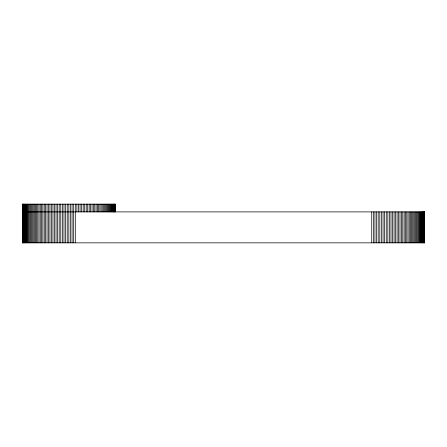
<?xml version="1.0" encoding="UTF-8"?>
<svg xmlns="http://www.w3.org/2000/svg" width="447" height="447" viewBox="0 0 447 447"><rect width="100%" height="100%" fill="white"/><g stroke="black" fill="none" stroke-linecap="round" stroke-linejoin="round"><path stroke-width="0.67" d="M22.35 211.895L424.65 211.895L424.65 242.844L22.35 242.844L22.378 204.156L115.186 204.156L115.164 211.895L115.08 204.156M424.538 211.895L424.533 242.844M424.393 211.895L424.393 242.844M424.192 211.895L424.192 242.844M423.94 211.895L423.94 242.844M423.627 211.895L423.627 242.844M423.264 211.895L423.264 242.844M422.84 211.895L422.84 242.844M422.365 211.895L422.365 242.844M421.839 211.895L421.839 242.844M421.258 211.895L421.258 242.844M420.621 211.895L420.621 242.844M419.934 211.895L419.934 242.844M419.197 211.895L419.197 242.844M418.414 211.895L418.414 242.844M417.576 211.895L417.576 242.844M416.693 211.895L416.693 242.844M415.76 211.895L415.76 242.844M414.788 211.895L414.788 242.844M413.766 211.895L413.766 242.844M412.704 211.895L412.704 242.844M411.598 211.895L411.598 242.844M410.447 211.895L410.447 242.844M409.262 211.895L409.262 242.844M408.038 211.895L408.038 242.844M406.781 211.895L406.781 242.844M405.485 211.895L405.485 242.844M404.155 211.895L404.155 242.844M402.797 211.895L402.797 242.844M401.406 211.895L401.406 242.844M399.992 211.895L399.992 242.844M398.545 211.895L398.545 242.844M397.076 211.895L397.076 242.844M395.584 211.895L395.584 242.844M394.07 211.895L394.07 242.844M392.539 211.895L392.539 242.844M390.991 211.895L390.991 242.844M389.426 211.895L389.426 242.844M387.845 211.895L387.845 242.844M386.253 211.895L386.253 242.844M384.655 211.895L384.655 242.844M383.045 211.895L383.045 242.844M381.431 211.895L381.431 242.844M379.81 211.895L379.81 242.844M378.19 211.895L378.19 242.844M376.575 211.895L376.575 242.844M374.955 211.895L374.955 242.844M373.34 211.895L373.34 242.844M371.731 211.895L371.731 242.844M114.94 204.156L114.94 211.895M114.745 204.156L114.745 211.895M114.493 204.156L114.493 211.895M114.186 204.156L114.186 211.895M113.823 204.156L113.823 211.895M113.409 204.156L113.409 211.895M112.935 204.156L112.935 211.895M112.409 204.156L112.409 211.895M111.834 204.156L111.834 211.895M111.202 204.156L111.202 211.895M110.521 204.156L110.521 211.895M109.789 204.156L109.789 211.895M109.001 204.156L109.001 211.895M108.168 204.156L108.168 211.895M107.291 204.156L107.291 211.895M106.364 204.156L106.364 211.895M105.391 204.156L105.391 211.895M104.369 204.156L104.369 211.895M103.313 204.156L103.313 211.895M102.207 204.156L102.207 211.895M101.061 204.156L101.061 211.895M99.882 204.156L99.882 211.895M98.658 204.156L98.658 211.895M97.401 204.156L97.401 211.895M96.105 204.156L96.105 211.895M94.781 204.156L94.781 211.895M93.423 204.156L93.423 211.895M92.037 204.156L92.037 211.895M90.618 204.156L90.618 211.895M89.176 204.156L89.176 211.895M87.713 204.156L87.713 211.895M86.221 204.156L86.221 211.895M84.706 204.156L84.706 211.895M83.176 204.156L83.176 211.895M81.628 204.156L81.628 211.895M80.063 204.156L80.063 211.895M78.488 204.156L78.488 211.895M76.895 204.156L76.895 211.895M75.297 204.156L75.297 242.844M73.688 204.156L73.688 242.844M72.073 204.156L72.073 242.844M70.458 204.156L70.458 242.844M68.838 204.156L68.838 242.844M67.218 204.156L67.218 242.844M65.597 204.156L65.597 242.844M63.982 204.156L63.982 242.844M62.373 204.156L62.373 242.844M60.775 204.156L60.775 242.844M59.183 204.156L59.183 242.844M57.602 204.156L57.602 242.844M56.037 204.156L56.037 242.844M54.489 204.156L54.489 242.844M52.958 204.156L52.958 242.844M51.444 204.156L51.444 242.844M49.952 204.156L49.952 242.844M48.483 204.156L48.483 242.844M47.036 204.156L47.036 242.844M45.616 204.156L45.616 242.844M44.225 204.156L44.225 242.844M42.867 204.156L42.867 242.844M41.537 204.156L41.537 242.844M40.241 204.156L40.241 242.844M38.984 204.156L38.984 242.844M37.76 204.156L37.76 242.844M36.57 204.156L36.57 242.844M35.425 204.156L35.425 242.844M34.318 204.156L34.318 242.844M33.251 204.156L33.251 242.844M32.234 204.156L32.234 242.844M31.256 204.156L31.256 242.844M30.323 204.156L30.323 242.844M29.441 204.156L29.441 242.844M28.602 204.156L28.602 242.844M27.815 204.156L27.815 242.844M27.077 204.156L27.077 242.844M26.39 204.156L26.39 242.844M25.753 204.156L25.753 242.844M25.172 204.156L25.172 242.844M24.641 204.156L24.641 242.844M24.166 204.156L24.166 242.844M23.747 204.156L23.747 242.844M23.378 204.156L23.378 242.844M23.065 204.156L23.065 242.844M22.814 204.156L22.814 242.844M22.613 204.156L22.613 242.844M22.467 204.156L22.456 242.844"/></g></svg>
